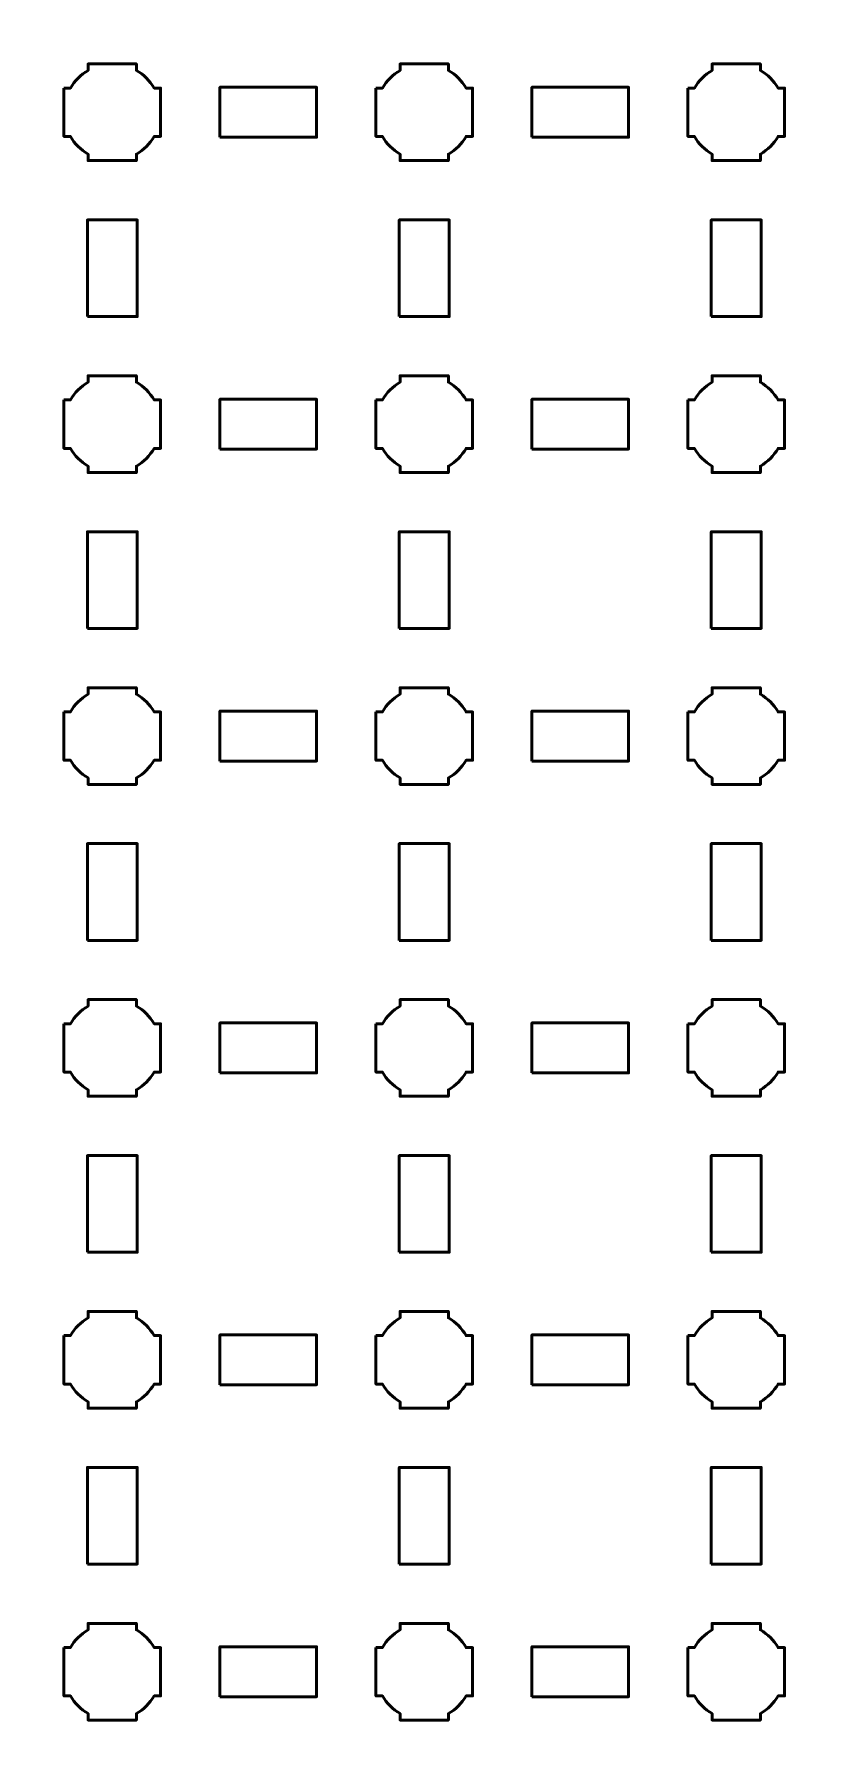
# Model space of a CAD drawing. Header units: centimetres. Extents: x -31.1 to 10.2, y -35.5 to 5.8.
# Drawn here: x -11 to -5.92, y -15.35 to -4.35 of the extents above; entities that cross this region are included whole.
import ezdxf

# ---------------------------------------------------------------- set-up
doc = ezdxf.new("R2010")
doc.units = ezdxf.units.CM
doc.header["$MEASUREMENT"] = 0
doc.layers.add('Layer 1', color=7, linetype='Continuous')

msp = doc.modelspace()

# ---------------------------------------------------------------- linework, layer by layer
at = {"layer": 'Layer 1', "color": 250, "lineweight": 53}
for points in [[(-9.81, -5.01), (-9.19, -5.01), (-9.19, -4.69), (-9.81, -4.69), (-9.81, -5.01)], [(-7.81, -5.01), (-7.19, -5.01), (-7.19, -4.69), (-7.81, -4.69), (-7.81, -5.01)], [(-10.66, -6.16), (-10.34, -6.16), (-10.34, -5.54), (-10.66, -5.54), (-10.66, -6.16)], [(-8.66, -6.16), (-8.34, -6.16), (-8.34, -5.54), (-8.66, -5.54), (-8.66, -6.16)], [(-6.66, -6.16), (-6.34, -6.16), (-6.34, -5.54), (-6.66, -5.54), (-6.66, -6.16)], [(-9.81, -7.01), (-9.19, -7.01), (-9.19, -6.69), (-9.81, -6.69), (-9.81, -7.01)], [(-7.81, -7.01), (-7.19, -7.01), (-7.19, -6.69), (-7.81, -6.69), (-7.81, -7.01)], [(-10.66, -8.16), (-10.34, -8.16), (-10.34, -7.54), (-10.66, -7.54), (-10.66, -8.16)], [(-8.66, -8.16), (-8.34, -8.16), (-8.34, -7.54), (-8.66, -7.54), (-8.66, -8.16)], [(-6.66, -8.16), (-6.34, -8.16), (-6.34, -7.54), (-6.66, -7.54), (-6.66, -8.16)], [(-9.81, -9.01), (-9.19, -9.01), (-9.19, -8.69), (-9.81, -8.69), (-9.81, -9.01)], [(-7.81, -9.01), (-7.19, -9.01), (-7.19, -8.69), (-7.81, -8.69), (-7.81, -9.01)], [(-10.66, -10.16), (-10.34, -10.16), (-10.34, -9.54), (-10.66, -9.54), (-10.66, -10.16)], [(-8.66, -10.16), (-8.34, -10.16), (-8.34, -9.54), (-8.66, -9.54), (-8.66, -10.16)], [(-6.66, -10.16), (-6.34, -10.16), (-6.34, -9.54), (-6.66, -9.54), (-6.66, -10.16)], [(-9.81, -11.01), (-9.19, -11.01), (-9.19, -10.69), (-9.81, -10.69), (-9.81, -11.01)], [(-7.81, -11.01), (-7.19, -11.01), (-7.19, -10.69), (-7.81, -10.69), (-7.81, -11.01)], [(-10.66, -12.16), (-10.34, -12.16), (-10.34, -11.54), (-10.66, -11.54), (-10.66, -12.16)], [(-8.66, -12.16), (-8.34, -12.16), (-8.34, -11.54), (-8.66, -11.54), (-8.66, -12.16)], [(-6.66, -12.16), (-6.34, -12.16), (-6.34, -11.54), (-6.66, -11.54), (-6.66, -12.16)], [(-9.81, -13.01), (-9.19, -13.01), (-9.19, -12.69), (-9.81, -12.69), (-9.81, -13.01)], [(-7.81, -13.01), (-7.19, -13.01), (-7.19, -12.69), (-7.81, -12.69), (-7.81, -13.01)], [(-10.66, -14.16), (-10.34, -14.16), (-10.34, -13.54), (-10.66, -13.54), (-10.66, -14.16)], [(-8.66, -14.16), (-8.34, -14.16), (-8.34, -13.54), (-8.66, -13.54), (-8.66, -14.16)], [(-6.66, -14.16), (-6.34, -14.16), (-6.34, -13.54), (-6.66, -13.54), (-6.66, -14.16)], [(-9.81, -15.01), (-9.19, -15.01), (-9.19, -14.69), (-9.81, -14.69), (-9.81, -15.01)], [(-7.81, -15.01), (-7.19, -15.01), (-7.19, -14.69), (-7.81, -14.69), (-7.81, -15.01)]]:
    msp.add_lwpolyline(points, close=True, dxfattribs=at)
msp.add_open_spline([(-31.15, -35), (-31.15, -35), (-31.15, 5.3), (-31.15, 5.3), (-31.15, 5.3), (-31.15, 5.57609), (-30.92609, 5.8), (-30.65, 5.8), (-30.65, 5.8), (-30.65, 5.8), (9.65, 5.8), (9.65, 5.8), (9.65, 5.8), (9.92609, 5.8), (10.15, 5.57609), (10.15, 5.3), (10.15, 5.3), (10.15, 5.3), (10.15, -35), (10.15, -35), (10.15, -35), (10.15, -35.27609), (9.92609, -35.5), (9.65, -35.5), (9.65, -35.5), (9.65, -35.5), (-30.65, -35.5), (-30.65, -35.5), (-30.65, -35.5), (-30.92609, -35.5), (-31.15, -35.27609), (-31.15, -35)], degree=3, knots=[0, 0, 0, 0, 0.125, 0.125, 0.125, 0.125, 0.25, 0.25, 0.25, 0.25, 0.375, 0.375, 0.375, 0.375, 0.5, 0.5, 0.5, 0.5, 0.625, 0.625, 0.625, 0.625, 0.75, 0.75, 0.75, 0.75, 0.875, 0.875, 0.875, 0.875, 1, 1, 1, 1], dxfattribs=at)
at = {"layer": 'Layer 1', "lineweight": 53}
for points in [[(-10.81, -4.695), (-10.81, -4.695), (-10.76851, -4.695), (-10.76851, -4.695), (-10.76851, -4.695), (-10.74128, -4.64795), (-10.70205, -4.60872), (-10.655, -4.58149), (-10.655, -4.58149), (-10.655, -4.58149), (-10.655, -4.54), (-10.655, -4.54), (-10.655, -4.54), (-10.655, -4.54), (-10.5, -4.54), (-10.5, -4.54), (-10.5, -4.54), (-10.5, -4.54), (-10.345, -4.54), (-10.345, -4.54), (-10.345, -4.54), (-10.345, -4.54), (-10.345, -4.58149), (-10.345, -4.58149), (-10.345, -4.58149), (-10.29795, -4.60872), (-10.25872, -4.64795), (-10.23149, -4.695), (-10.23149, -4.695), (-10.23149, -4.695), (-10.19, -4.695), (-10.19, -4.695), (-10.19, -4.695), (-10.19, -4.695), (-10.19, -4.85), (-10.19, -4.85), (-10.19, -4.85), (-10.19, -4.85), (-10.19, -5.005), (-10.19, -5.005), (-10.19, -5.005), (-10.19, -5.005), (-10.23149, -5.005), (-10.23149, -5.005), (-10.23149, -5.005), (-10.25872, -5.05205), (-10.29795, -5.09128), (-10.345, -5.11851), (-10.345, -5.11851), (-10.345, -5.11851), (-10.345, -5.16), (-10.345, -5.16), (-10.345, -5.16), (-10.345, -5.16), (-10.5, -5.16), (-10.5, -5.16), (-10.5, -5.16), (-10.5, -5.16), (-10.655, -5.16), (-10.655, -5.16), (-10.655, -5.16), (-10.655, -5.16), (-10.655, -5.11851), (-10.655, -5.11851), (-10.655, -5.11851), (-10.70205, -5.09128), (-10.74128, -5.05205), (-10.76851, -5.005), (-10.76851, -5.005), (-10.76851, -5.005), (-10.81, -5.005), (-10.81, -5.005), (-10.81, -5.005), (-10.81, -5.005), (-10.81, -4.85), (-10.81, -4.85), (-10.81, -4.85), (-10.81, -4.85), (-10.81, -4.695), (-10.81, -4.695)], [(-8.81, -4.695), (-8.81, -4.695), (-8.76851, -4.695), (-8.76851, -4.695), (-8.76851, -4.695), (-8.74128, -4.64795), (-8.70205, -4.60872), (-8.655, -4.58149), (-8.655, -4.58149), (-8.655, -4.58149), (-8.655, -4.54), (-8.655, -4.54), (-8.655, -4.54), (-8.655, -4.54), (-8.5, -4.54), (-8.5, -4.54), (-8.5, -4.54), (-8.5, -4.54), (-8.345, -4.54), (-8.345, -4.54), (-8.345, -4.54), (-8.345, -4.54), (-8.345, -4.58149), (-8.345, -4.58149), (-8.345, -4.58149), (-8.29795, -4.60872), (-8.25872, -4.64795), (-8.23149, -4.695), (-8.23149, -4.695), (-8.23149, -4.695), (-8.19, -4.695), (-8.19, -4.695), (-8.19, -4.695), (-8.19, -4.695), (-8.19, -4.85), (-8.19, -4.85), (-8.19, -4.85), (-8.19, -4.85), (-8.19, -5.005), (-8.19, -5.005), (-8.19, -5.005), (-8.19, -5.005), (-8.23149, -5.005), (-8.23149, -5.005), (-8.23149, -5.005), (-8.25872, -5.05205), (-8.29795, -5.09128), (-8.345, -5.11851), (-8.345, -5.11851), (-8.345, -5.11851), (-8.345, -5.16), (-8.345, -5.16), (-8.345, -5.16), (-8.345, -5.16), (-8.5, -5.16), (-8.5, -5.16), (-8.5, -5.16), (-8.5, -5.16), (-8.655, -5.16), (-8.655, -5.16), (-8.655, -5.16), (-8.655, -5.16), (-8.655, -5.11851), (-8.655, -5.11851), (-8.655, -5.11851), (-8.70205, -5.09128), (-8.74128, -5.05205), (-8.76851, -5.005), (-8.76851, -5.005), (-8.76851, -5.005), (-8.81, -5.005), (-8.81, -5.005), (-8.81, -5.005), (-8.81, -5.005), (-8.81, -4.85), (-8.81, -4.85), (-8.81, -4.85), (-8.81, -4.85), (-8.81, -4.695), (-8.81, -4.695)], [(-6.81, -4.695), (-6.81, -4.695), (-6.76851, -4.695), (-6.76851, -4.695), (-6.76851, -4.695), (-6.74128, -4.64795), (-6.70205, -4.60872), (-6.655, -4.58149), (-6.655, -4.58149), (-6.655, -4.58149), (-6.655, -4.54), (-6.655, -4.54), (-6.655, -4.54), (-6.655, -4.54), (-6.5, -4.54), (-6.5, -4.54), (-6.5, -4.54), (-6.5, -4.54), (-6.345, -4.54), (-6.345, -4.54), (-6.345, -4.54), (-6.345, -4.54), (-6.345, -4.58149), (-6.345, -4.58149), (-6.345, -4.58149), (-6.29795, -4.60872), (-6.25872, -4.64795), (-6.23149, -4.695), (-6.23149, -4.695), (-6.23149, -4.695), (-6.19, -4.695), (-6.19, -4.695), (-6.19, -4.695), (-6.19, -4.695), (-6.19, -4.85), (-6.19, -4.85), (-6.19, -4.85), (-6.19, -4.85), (-6.19, -5.005), (-6.19, -5.005), (-6.19, -5.005), (-6.19, -5.005), (-6.23149, -5.005), (-6.23149, -5.005), (-6.23149, -5.005), (-6.25872, -5.05205), (-6.29795, -5.09128), (-6.345, -5.11851), (-6.345, -5.11851), (-6.345, -5.11851), (-6.345, -5.16), (-6.345, -5.16), (-6.345, -5.16), (-6.345, -5.16), (-6.5, -5.16), (-6.5, -5.16), (-6.5, -5.16), (-6.5, -5.16), (-6.655, -5.16), (-6.655, -5.16), (-6.655, -5.16), (-6.655, -5.16), (-6.655, -5.11851), (-6.655, -5.11851), (-6.655, -5.11851), (-6.70205, -5.09128), (-6.74128, -5.05205), (-6.76851, -5.005), (-6.76851, -5.005), (-6.76851, -5.005), (-6.81, -5.005), (-6.81, -5.005), (-6.81, -5.005), (-6.81, -5.005), (-6.81, -4.85), (-6.81, -4.85), (-6.81, -4.85), (-6.81, -4.85), (-6.81, -4.695), (-6.81, -4.695)], [(-10.81, -6.695), (-10.81, -6.695), (-10.76851, -6.695), (-10.76851, -6.695), (-10.76851, -6.695), (-10.74128, -6.64795), (-10.70205, -6.60872), (-10.655, -6.58149), (-10.655, -6.58149), (-10.655, -6.58149), (-10.655, -6.54), (-10.655, -6.54), (-10.655, -6.54), (-10.655, -6.54), (-10.5, -6.54), (-10.5, -6.54), (-10.5, -6.54), (-10.5, -6.54), (-10.345, -6.54), (-10.345, -6.54), (-10.345, -6.54), (-10.345, -6.54), (-10.345, -6.58149), (-10.345, -6.58149), (-10.345, -6.58149), (-10.29795, -6.60872), (-10.25872, -6.64795), (-10.23149, -6.695), (-10.23149, -6.695), (-10.23149, -6.695), (-10.19, -6.695), (-10.19, -6.695), (-10.19, -6.695), (-10.19, -6.695), (-10.19, -6.85), (-10.19, -6.85), (-10.19, -6.85), (-10.19, -6.85), (-10.19, -7.005), (-10.19, -7.005), (-10.19, -7.005), (-10.19, -7.005), (-10.23149, -7.005), (-10.23149, -7.005), (-10.23149, -7.005), (-10.25872, -7.05205), (-10.29795, -7.09128), (-10.345, -7.11851), (-10.345, -7.11851), (-10.345, -7.11851), (-10.345, -7.16), (-10.345, -7.16), (-10.345, -7.16), (-10.345, -7.16), (-10.5, -7.16), (-10.5, -7.16), (-10.5, -7.16), (-10.5, -7.16), (-10.655, -7.16), (-10.655, -7.16), (-10.655, -7.16), (-10.655, -7.16), (-10.655, -7.11851), (-10.655, -7.11851), (-10.655, -7.11851), (-10.70205, -7.09128), (-10.74128, -7.05205), (-10.76851, -7.005), (-10.76851, -7.005), (-10.76851, -7.005), (-10.81, -7.005), (-10.81, -7.005), (-10.81, -7.005), (-10.81, -7.005), (-10.81, -6.85), (-10.81, -6.85), (-10.81, -6.85), (-10.81, -6.85), (-10.81, -6.695), (-10.81, -6.695)], [(-8.81, -6.695), (-8.81, -6.695), (-8.76851, -6.695), (-8.76851, -6.695), (-8.76851, -6.695), (-8.74128, -6.64795), (-8.70205, -6.60872), (-8.655, -6.58149), (-8.655, -6.58149), (-8.655, -6.58149), (-8.655, -6.54), (-8.655, -6.54), (-8.655, -6.54), (-8.655, -6.54), (-8.5, -6.54), (-8.5, -6.54), (-8.5, -6.54), (-8.5, -6.54), (-8.345, -6.54), (-8.345, -6.54), (-8.345, -6.54), (-8.345, -6.54), (-8.345, -6.58149), (-8.345, -6.58149), (-8.345, -6.58149), (-8.29795, -6.60872), (-8.25872, -6.64795), (-8.23149, -6.695), (-8.23149, -6.695), (-8.23149, -6.695), (-8.19, -6.695), (-8.19, -6.695), (-8.19, -6.695), (-8.19, -6.695), (-8.19, -6.85), (-8.19, -6.85), (-8.19, -6.85), (-8.19, -6.85), (-8.19, -7.005), (-8.19, -7.005), (-8.19, -7.005), (-8.19, -7.005), (-8.23149, -7.005), (-8.23149, -7.005), (-8.23149, -7.005), (-8.25872, -7.05205), (-8.29795, -7.09128), (-8.345, -7.11851), (-8.345, -7.11851), (-8.345, -7.11851), (-8.345, -7.16), (-8.345, -7.16), (-8.345, -7.16), (-8.345, -7.16), (-8.5, -7.16), (-8.5, -7.16), (-8.5, -7.16), (-8.5, -7.16), (-8.655, -7.16), (-8.655, -7.16), (-8.655, -7.16), (-8.655, -7.16), (-8.655, -7.11851), (-8.655, -7.11851), (-8.655, -7.11851), (-8.70205, -7.09128), (-8.74128, -7.05205), (-8.76851, -7.005), (-8.76851, -7.005), (-8.76851, -7.005), (-8.81, -7.005), (-8.81, -7.005), (-8.81, -7.005), (-8.81, -7.005), (-8.81, -6.85), (-8.81, -6.85), (-8.81, -6.85), (-8.81, -6.85), (-8.81, -6.695), (-8.81, -6.695)], [(-6.81, -6.695), (-6.81, -6.695), (-6.76851, -6.695), (-6.76851, -6.695), (-6.76851, -6.695), (-6.74128, -6.64795), (-6.70205, -6.60872), (-6.655, -6.58149), (-6.655, -6.58149), (-6.655, -6.58149), (-6.655, -6.54), (-6.655, -6.54), (-6.655, -6.54), (-6.655, -6.54), (-6.5, -6.54), (-6.5, -6.54), (-6.5, -6.54), (-6.5, -6.54), (-6.345, -6.54), (-6.345, -6.54), (-6.345, -6.54), (-6.345, -6.54), (-6.345, -6.58149), (-6.345, -6.58149), (-6.345, -6.58149), (-6.29795, -6.60872), (-6.25872, -6.64795), (-6.23149, -6.695), (-6.23149, -6.695), (-6.23149, -6.695), (-6.19, -6.695), (-6.19, -6.695), (-6.19, -6.695), (-6.19, -6.695), (-6.19, -6.85), (-6.19, -6.85), (-6.19, -6.85), (-6.19, -6.85), (-6.19, -7.005), (-6.19, -7.005), (-6.19, -7.005), (-6.19, -7.005), (-6.23149, -7.005), (-6.23149, -7.005), (-6.23149, -7.005), (-6.25872, -7.05205), (-6.29795, -7.09128), (-6.345, -7.11851), (-6.345, -7.11851), (-6.345, -7.11851), (-6.345, -7.16), (-6.345, -7.16), (-6.345, -7.16), (-6.345, -7.16), (-6.5, -7.16), (-6.5, -7.16), (-6.5, -7.16), (-6.5, -7.16), (-6.655, -7.16), (-6.655, -7.16), (-6.655, -7.16), (-6.655, -7.16), (-6.655, -7.11851), (-6.655, -7.11851), (-6.655, -7.11851), (-6.70205, -7.09128), (-6.74128, -7.05205), (-6.76851, -7.005), (-6.76851, -7.005), (-6.76851, -7.005), (-6.81, -7.005), (-6.81, -7.005), (-6.81, -7.005), (-6.81, -7.005), (-6.81, -6.85), (-6.81, -6.85), (-6.81, -6.85), (-6.81, -6.85), (-6.81, -6.695), (-6.81, -6.695)], [(-10.81, -8.695), (-10.81, -8.695), (-10.76851, -8.695), (-10.76851, -8.695), (-10.76851, -8.695), (-10.74128, -8.64795), (-10.70205, -8.60872), (-10.655, -8.58149), (-10.655, -8.58149), (-10.655, -8.58149), (-10.655, -8.54), (-10.655, -8.54), (-10.655, -8.54), (-10.655, -8.54), (-10.5, -8.54), (-10.5, -8.54), (-10.5, -8.54), (-10.5, -8.54), (-10.345, -8.54), (-10.345, -8.54), (-10.345, -8.54), (-10.345, -8.54), (-10.345, -8.58149), (-10.345, -8.58149), (-10.345, -8.58149), (-10.29795, -8.60872), (-10.25872, -8.64795), (-10.23149, -8.695), (-10.23149, -8.695), (-10.23149, -8.695), (-10.19, -8.695), (-10.19, -8.695), (-10.19, -8.695), (-10.19, -8.695), (-10.19, -8.85), (-10.19, -8.85), (-10.19, -8.85), (-10.19, -8.85), (-10.19, -9.005), (-10.19, -9.005), (-10.19, -9.005), (-10.19, -9.005), (-10.23149, -9.005), (-10.23149, -9.005), (-10.23149, -9.005), (-10.25872, -9.05205), (-10.29795, -9.09128), (-10.345, -9.11851), (-10.345, -9.11851), (-10.345, -9.11851), (-10.345, -9.16), (-10.345, -9.16), (-10.345, -9.16), (-10.345, -9.16), (-10.5, -9.16), (-10.5, -9.16), (-10.5, -9.16), (-10.5, -9.16), (-10.655, -9.16), (-10.655, -9.16), (-10.655, -9.16), (-10.655, -9.16), (-10.655, -9.11851), (-10.655, -9.11851), (-10.655, -9.11851), (-10.70205, -9.09128), (-10.74128, -9.05205), (-10.76851, -9.005), (-10.76851, -9.005), (-10.76851, -9.005), (-10.81, -9.005), (-10.81, -9.005), (-10.81, -9.005), (-10.81, -9.005), (-10.81, -8.85), (-10.81, -8.85), (-10.81, -8.85), (-10.81, -8.85), (-10.81, -8.695), (-10.81, -8.695)], [(-8.81, -8.695), (-8.81, -8.695), (-8.76851, -8.695), (-8.76851, -8.695), (-8.76851, -8.695), (-8.74128, -8.64795), (-8.70205, -8.60872), (-8.655, -8.58149), (-8.655, -8.58149), (-8.655, -8.58149), (-8.655, -8.54), (-8.655, -8.54), (-8.655, -8.54), (-8.655, -8.54), (-8.5, -8.54), (-8.5, -8.54), (-8.5, -8.54), (-8.5, -8.54), (-8.345, -8.54), (-8.345, -8.54), (-8.345, -8.54), (-8.345, -8.54), (-8.345, -8.58149), (-8.345, -8.58149), (-8.345, -8.58149), (-8.29795, -8.60872), (-8.25872, -8.64795), (-8.23149, -8.695), (-8.23149, -8.695), (-8.23149, -8.695), (-8.19, -8.695), (-8.19, -8.695), (-8.19, -8.695), (-8.19, -8.695), (-8.19, -8.85), (-8.19, -8.85), (-8.19, -8.85), (-8.19, -8.85), (-8.19, -9.005), (-8.19, -9.005), (-8.19, -9.005), (-8.19, -9.005), (-8.23149, -9.005), (-8.23149, -9.005), (-8.23149, -9.005), (-8.25872, -9.05205), (-8.29795, -9.09128), (-8.345, -9.11851), (-8.345, -9.11851), (-8.345, -9.11851), (-8.345, -9.16), (-8.345, -9.16), (-8.345, -9.16), (-8.345, -9.16), (-8.5, -9.16), (-8.5, -9.16), (-8.5, -9.16), (-8.5, -9.16), (-8.655, -9.16), (-8.655, -9.16), (-8.655, -9.16), (-8.655, -9.16), (-8.655, -9.11851), (-8.655, -9.11851), (-8.655, -9.11851), (-8.70205, -9.09128), (-8.74128, -9.05205), (-8.76851, -9.005), (-8.76851, -9.005), (-8.76851, -9.005), (-8.81, -9.005), (-8.81, -9.005), (-8.81, -9.005), (-8.81, -9.005), (-8.81, -8.85), (-8.81, -8.85), (-8.81, -8.85), (-8.81, -8.85), (-8.81, -8.695), (-8.81, -8.695)], [(-6.81, -8.695), (-6.81, -8.695), (-6.76851, -8.695), (-6.76851, -8.695), (-6.76851, -8.695), (-6.74128, -8.64795), (-6.70205, -8.60872), (-6.655, -8.58149), (-6.655, -8.58149), (-6.655, -8.58149), (-6.655, -8.54), (-6.655, -8.54), (-6.655, -8.54), (-6.655, -8.54), (-6.5, -8.54), (-6.5, -8.54), (-6.5, -8.54), (-6.5, -8.54), (-6.345, -8.54), (-6.345, -8.54), (-6.345, -8.54), (-6.345, -8.54), (-6.345, -8.58149), (-6.345, -8.58149), (-6.345, -8.58149), (-6.29795, -8.60872), (-6.25872, -8.64795), (-6.23149, -8.695), (-6.23149, -8.695), (-6.23149, -8.695), (-6.19, -8.695), (-6.19, -8.695), (-6.19, -8.695), (-6.19, -8.695), (-6.19, -8.85), (-6.19, -8.85), (-6.19, -8.85), (-6.19, -8.85), (-6.19, -9.005), (-6.19, -9.005), (-6.19, -9.005), (-6.19, -9.005), (-6.23149, -9.005), (-6.23149, -9.005), (-6.23149, -9.005), (-6.25872, -9.05205), (-6.29795, -9.09128), (-6.345, -9.11851), (-6.345, -9.11851), (-6.345, -9.11851), (-6.345, -9.16), (-6.345, -9.16), (-6.345, -9.16), (-6.345, -9.16), (-6.5, -9.16), (-6.5, -9.16), (-6.5, -9.16), (-6.5, -9.16), (-6.655, -9.16), (-6.655, -9.16), (-6.655, -9.16), (-6.655, -9.16), (-6.655, -9.11851), (-6.655, -9.11851), (-6.655, -9.11851), (-6.70205, -9.09128), (-6.74128, -9.05205), (-6.76851, -9.005), (-6.76851, -9.005), (-6.76851, -9.005), (-6.81, -9.005), (-6.81, -9.005), (-6.81, -9.005), (-6.81, -9.005), (-6.81, -8.85), (-6.81, -8.85), (-6.81, -8.85), (-6.81, -8.85), (-6.81, -8.695), (-6.81, -8.695)], [(-10.81, -10.695), (-10.81, -10.695), (-10.76851, -10.695), (-10.76851, -10.695), (-10.76851, -10.695), (-10.74128, -10.64795), (-10.70205, -10.60872), (-10.655, -10.58149), (-10.655, -10.58149), (-10.655, -10.58149), (-10.655, -10.54), (-10.655, -10.54), (-10.655, -10.54), (-10.655, -10.54), (-10.5, -10.54), (-10.5, -10.54), (-10.5, -10.54), (-10.5, -10.54), (-10.345, -10.54), (-10.345, -10.54), (-10.345, -10.54), (-10.345, -10.54), (-10.345, -10.58149), (-10.345, -10.58149), (-10.345, -10.58149), (-10.29795, -10.60872), (-10.25872, -10.64795), (-10.23149, -10.695), (-10.23149, -10.695), (-10.23149, -10.695), (-10.19, -10.695), (-10.19, -10.695), (-10.19, -10.695), (-10.19, -10.695), (-10.19, -10.85), (-10.19, -10.85), (-10.19, -10.85), (-10.19, -10.85), (-10.19, -11.005), (-10.19, -11.005), (-10.19, -11.005), (-10.19, -11.005), (-10.23149, -11.005), (-10.23149, -11.005), (-10.23149, -11.005), (-10.25872, -11.05205), (-10.29795, -11.09128), (-10.345, -11.11851), (-10.345, -11.11851), (-10.345, -11.11851), (-10.345, -11.16), (-10.345, -11.16), (-10.345, -11.16), (-10.345, -11.16), (-10.5, -11.16), (-10.5, -11.16), (-10.5, -11.16), (-10.5, -11.16), (-10.655, -11.16), (-10.655, -11.16), (-10.655, -11.16), (-10.655, -11.16), (-10.655, -11.11851), (-10.655, -11.11851), (-10.655, -11.11851), (-10.70205, -11.09128), (-10.74128, -11.05205), (-10.76851, -11.005), (-10.76851, -11.005), (-10.76851, -11.005), (-10.81, -11.005), (-10.81, -11.005), (-10.81, -11.005), (-10.81, -11.005), (-10.81, -10.85), (-10.81, -10.85), (-10.81, -10.85), (-10.81, -10.85), (-10.81, -10.695), (-10.81, -10.695)], [(-8.81, -10.695), (-8.81, -10.695), (-8.76851, -10.695), (-8.76851, -10.695), (-8.76851, -10.695), (-8.74128, -10.64795), (-8.70205, -10.60872), (-8.655, -10.58149), (-8.655, -10.58149), (-8.655, -10.58149), (-8.655, -10.54), (-8.655, -10.54), (-8.655, -10.54), (-8.655, -10.54), (-8.5, -10.54), (-8.5, -10.54), (-8.5, -10.54), (-8.5, -10.54), (-8.345, -10.54), (-8.345, -10.54), (-8.345, -10.54), (-8.345, -10.54), (-8.345, -10.58149), (-8.345, -10.58149), (-8.345, -10.58149), (-8.29795, -10.60872), (-8.25872, -10.64795), (-8.23149, -10.695), (-8.23149, -10.695), (-8.23149, -10.695), (-8.19, -10.695), (-8.19, -10.695), (-8.19, -10.695), (-8.19, -10.695), (-8.19, -10.85), (-8.19, -10.85), (-8.19, -10.85), (-8.19, -10.85), (-8.19, -11.005), (-8.19, -11.005), (-8.19, -11.005), (-8.19, -11.005), (-8.23149, -11.005), (-8.23149, -11.005), (-8.23149, -11.005), (-8.25872, -11.05205), (-8.29795, -11.09128), (-8.345, -11.11851), (-8.345, -11.11851), (-8.345, -11.11851), (-8.345, -11.16), (-8.345, -11.16), (-8.345, -11.16), (-8.345, -11.16), (-8.5, -11.16), (-8.5, -11.16), (-8.5, -11.16), (-8.5, -11.16), (-8.655, -11.16), (-8.655, -11.16), (-8.655, -11.16), (-8.655, -11.16), (-8.655, -11.11851), (-8.655, -11.11851), (-8.655, -11.11851), (-8.70205, -11.09128), (-8.74128, -11.05205), (-8.76851, -11.005), (-8.76851, -11.005), (-8.76851, -11.005), (-8.81, -11.005), (-8.81, -11.005), (-8.81, -11.005), (-8.81, -11.005), (-8.81, -10.85), (-8.81, -10.85), (-8.81, -10.85), (-8.81, -10.85), (-8.81, -10.695), (-8.81, -10.695)], [(-6.81, -10.695), (-6.81, -10.695), (-6.76851, -10.695), (-6.76851, -10.695), (-6.76851, -10.695), (-6.74128, -10.64795), (-6.70205, -10.60872), (-6.655, -10.58149), (-6.655, -10.58149), (-6.655, -10.58149), (-6.655, -10.54), (-6.655, -10.54), (-6.655, -10.54), (-6.655, -10.54), (-6.5, -10.54), (-6.5, -10.54), (-6.5, -10.54), (-6.5, -10.54), (-6.345, -10.54), (-6.345, -10.54), (-6.345, -10.54), (-6.345, -10.54), (-6.345, -10.58149), (-6.345, -10.58149), (-6.345, -10.58149), (-6.29795, -10.60872), (-6.25872, -10.64795), (-6.23149, -10.695), (-6.23149, -10.695), (-6.23149, -10.695), (-6.19, -10.695), (-6.19, -10.695), (-6.19, -10.695), (-6.19, -10.695), (-6.19, -10.85), (-6.19, -10.85), (-6.19, -10.85), (-6.19, -10.85), (-6.19, -11.005), (-6.19, -11.005), (-6.19, -11.005), (-6.19, -11.005), (-6.23149, -11.005), (-6.23149, -11.005), (-6.23149, -11.005), (-6.25872, -11.05205), (-6.29795, -11.09128), (-6.345, -11.11851), (-6.345, -11.11851), (-6.345, -11.11851), (-6.345, -11.16), (-6.345, -11.16), (-6.345, -11.16), (-6.345, -11.16), (-6.5, -11.16), (-6.5, -11.16), (-6.5, -11.16), (-6.5, -11.16), (-6.655, -11.16), (-6.655, -11.16), (-6.655, -11.16), (-6.655, -11.16), (-6.655, -11.11851), (-6.655, -11.11851), (-6.655, -11.11851), (-6.70205, -11.09128), (-6.74128, -11.05205), (-6.76851, -11.005), (-6.76851, -11.005), (-6.76851, -11.005), (-6.81, -11.005), (-6.81, -11.005), (-6.81, -11.005), (-6.81, -11.005), (-6.81, -10.85), (-6.81, -10.85), (-6.81, -10.85), (-6.81, -10.85), (-6.81, -10.695), (-6.81, -10.695)], [(-10.81, -12.695), (-10.81, -12.695), (-10.76851, -12.695), (-10.76851, -12.695), (-10.76851, -12.695), (-10.74128, -12.64795), (-10.70205, -12.60872), (-10.655, -12.58149), (-10.655, -12.58149), (-10.655, -12.58149), (-10.655, -12.54), (-10.655, -12.54), (-10.655, -12.54), (-10.655, -12.54), (-10.5, -12.54), (-10.5, -12.54), (-10.5, -12.54), (-10.5, -12.54), (-10.345, -12.54), (-10.345, -12.54), (-10.345, -12.54), (-10.345, -12.54), (-10.345, -12.58149), (-10.345, -12.58149), (-10.345, -12.58149), (-10.29795, -12.60872), (-10.25872, -12.64795), (-10.23149, -12.695), (-10.23149, -12.695), (-10.23149, -12.695), (-10.19, -12.695), (-10.19, -12.695), (-10.19, -12.695), (-10.19, -12.695), (-10.19, -12.85), (-10.19, -12.85), (-10.19, -12.85), (-10.19, -12.85), (-10.19, -13.005), (-10.19, -13.005), (-10.19, -13.005), (-10.19, -13.005), (-10.23149, -13.005), (-10.23149, -13.005), (-10.23149, -13.005), (-10.25872, -13.05205), (-10.29795, -13.09128), (-10.345, -13.11851), (-10.345, -13.11851), (-10.345, -13.11851), (-10.345, -13.16), (-10.345, -13.16), (-10.345, -13.16), (-10.345, -13.16), (-10.5, -13.16), (-10.5, -13.16), (-10.5, -13.16), (-10.5, -13.16), (-10.655, -13.16), (-10.655, -13.16), (-10.655, -13.16), (-10.655, -13.16), (-10.655, -13.11851), (-10.655, -13.11851), (-10.655, -13.11851), (-10.70205, -13.09128), (-10.74128, -13.05205), (-10.76851, -13.005), (-10.76851, -13.005), (-10.76851, -13.005), (-10.81, -13.005), (-10.81, -13.005), (-10.81, -13.005), (-10.81, -13.005), (-10.81, -12.85), (-10.81, -12.85), (-10.81, -12.85), (-10.81, -12.85), (-10.81, -12.695), (-10.81, -12.695)], [(-8.81, -12.695), (-8.81, -12.695), (-8.76851, -12.695), (-8.76851, -12.695), (-8.76851, -12.695), (-8.74128, -12.64795), (-8.70205, -12.60872), (-8.655, -12.58149), (-8.655, -12.58149), (-8.655, -12.58149), (-8.655, -12.54), (-8.655, -12.54), (-8.655, -12.54), (-8.655, -12.54), (-8.5, -12.54), (-8.5, -12.54), (-8.5, -12.54), (-8.5, -12.54), (-8.345, -12.54), (-8.345, -12.54), (-8.345, -12.54), (-8.345, -12.54), (-8.345, -12.58149), (-8.345, -12.58149), (-8.345, -12.58149), (-8.29795, -12.60872), (-8.25872, -12.64795), (-8.23149, -12.695), (-8.23149, -12.695), (-8.23149, -12.695), (-8.19, -12.695), (-8.19, -12.695), (-8.19, -12.695), (-8.19, -12.695), (-8.19, -12.85), (-8.19, -12.85), (-8.19, -12.85), (-8.19, -12.85), (-8.19, -13.005), (-8.19, -13.005), (-8.19, -13.005), (-8.19, -13.005), (-8.23149, -13.005), (-8.23149, -13.005), (-8.23149, -13.005), (-8.25872, -13.05205), (-8.29795, -13.09128), (-8.345, -13.11851), (-8.345, -13.11851), (-8.345, -13.11851), (-8.345, -13.16), (-8.345, -13.16), (-8.345, -13.16), (-8.345, -13.16), (-8.5, -13.16), (-8.5, -13.16), (-8.5, -13.16), (-8.5, -13.16), (-8.655, -13.16), (-8.655, -13.16), (-8.655, -13.16), (-8.655, -13.16), (-8.655, -13.11851), (-8.655, -13.11851), (-8.655, -13.11851), (-8.70205, -13.09128), (-8.74128, -13.05205), (-8.76851, -13.005), (-8.76851, -13.005), (-8.76851, -13.005), (-8.81, -13.005), (-8.81, -13.005), (-8.81, -13.005), (-8.81, -13.005), (-8.81, -12.85), (-8.81, -12.85), (-8.81, -12.85), (-8.81, -12.85), (-8.81, -12.695), (-8.81, -12.695)], [(-6.81, -12.695), (-6.81, -12.695), (-6.76851, -12.695), (-6.76851, -12.695), (-6.76851, -12.695), (-6.74128, -12.64795), (-6.70205, -12.60872), (-6.655, -12.58149), (-6.655, -12.58149), (-6.655, -12.58149), (-6.655, -12.54), (-6.655, -12.54), (-6.655, -12.54), (-6.655, -12.54), (-6.5, -12.54), (-6.5, -12.54), (-6.5, -12.54), (-6.5, -12.54), (-6.345, -12.54), (-6.345, -12.54), (-6.345, -12.54), (-6.345, -12.54), (-6.345, -12.58149), (-6.345, -12.58149), (-6.345, -12.58149), (-6.29795, -12.60872), (-6.25872, -12.64795), (-6.23149, -12.695), (-6.23149, -12.695), (-6.23149, -12.695), (-6.19, -12.695), (-6.19, -12.695), (-6.19, -12.695), (-6.19, -12.695), (-6.19, -12.85), (-6.19, -12.85), (-6.19, -12.85), (-6.19, -12.85), (-6.19, -13.005), (-6.19, -13.005), (-6.19, -13.005), (-6.19, -13.005), (-6.23149, -13.005), (-6.23149, -13.005), (-6.23149, -13.005), (-6.25872, -13.05205), (-6.29795, -13.09128), (-6.345, -13.11851), (-6.345, -13.11851), (-6.345, -13.11851), (-6.345, -13.16), (-6.345, -13.16), (-6.345, -13.16), (-6.345, -13.16), (-6.5, -13.16), (-6.5, -13.16), (-6.5, -13.16), (-6.5, -13.16), (-6.655, -13.16), (-6.655, -13.16), (-6.655, -13.16), (-6.655, -13.16), (-6.655, -13.11851), (-6.655, -13.11851), (-6.655, -13.11851), (-6.70205, -13.09128), (-6.74128, -13.05205), (-6.76851, -13.005), (-6.76851, -13.005), (-6.76851, -13.005), (-6.81, -13.005), (-6.81, -13.005), (-6.81, -13.005), (-6.81, -13.005), (-6.81, -12.85), (-6.81, -12.85), (-6.81, -12.85), (-6.81, -12.85), (-6.81, -12.695), (-6.81, -12.695)], [(-10.81, -14.695), (-10.81, -14.695), (-10.76851, -14.695), (-10.76851, -14.695), (-10.76851, -14.695), (-10.74128, -14.64795), (-10.70205, -14.60872), (-10.655, -14.58149), (-10.655, -14.58149), (-10.655, -14.58149), (-10.655, -14.54), (-10.655, -14.54), (-10.655, -14.54), (-10.655, -14.54), (-10.5, -14.54), (-10.5, -14.54), (-10.5, -14.54), (-10.5, -14.54), (-10.345, -14.54), (-10.345, -14.54), (-10.345, -14.54), (-10.345, -14.54), (-10.345, -14.58149), (-10.345, -14.58149), (-10.345, -14.58149), (-10.29795, -14.60872), (-10.25872, -14.64795), (-10.23149, -14.695), (-10.23149, -14.695), (-10.23149, -14.695), (-10.19, -14.695), (-10.19, -14.695), (-10.19, -14.695), (-10.19, -14.695), (-10.19, -14.85), (-10.19, -14.85), (-10.19, -14.85), (-10.19, -14.85), (-10.19, -15.005), (-10.19, -15.005), (-10.19, -15.005), (-10.19, -15.005), (-10.23149, -15.005), (-10.23149, -15.005), (-10.23149, -15.005), (-10.25872, -15.05205), (-10.29795, -15.09128), (-10.345, -15.11851), (-10.345, -15.11851), (-10.345, -15.11851), (-10.345, -15.16), (-10.345, -15.16), (-10.345, -15.16), (-10.345, -15.16), (-10.5, -15.16), (-10.5, -15.16), (-10.5, -15.16), (-10.5, -15.16), (-10.655, -15.16), (-10.655, -15.16), (-10.655, -15.16), (-10.655, -15.16), (-10.655, -15.11851), (-10.655, -15.11851), (-10.655, -15.11851), (-10.70205, -15.09128), (-10.74128, -15.05205), (-10.76851, -15.005), (-10.76851, -15.005), (-10.76851, -15.005), (-10.81, -15.005), (-10.81, -15.005), (-10.81, -15.005), (-10.81, -15.005), (-10.81, -14.85), (-10.81, -14.85), (-10.81, -14.85), (-10.81, -14.85), (-10.81, -14.695), (-10.81, -14.695)], [(-8.81, -14.695), (-8.81, -14.695), (-8.76851, -14.695), (-8.76851, -14.695), (-8.76851, -14.695), (-8.74128, -14.64795), (-8.70205, -14.60872), (-8.655, -14.58149), (-8.655, -14.58149), (-8.655, -14.58149), (-8.655, -14.54), (-8.655, -14.54), (-8.655, -14.54), (-8.655, -14.54), (-8.5, -14.54), (-8.5, -14.54), (-8.5, -14.54), (-8.5, -14.54), (-8.345, -14.54), (-8.345, -14.54), (-8.345, -14.54), (-8.345, -14.54), (-8.345, -14.58149), (-8.345, -14.58149), (-8.345, -14.58149), (-8.29795, -14.60872), (-8.25872, -14.64795), (-8.23149, -14.695), (-8.23149, -14.695), (-8.23149, -14.695), (-8.19, -14.695), (-8.19, -14.695), (-8.19, -14.695), (-8.19, -14.695), (-8.19, -14.85), (-8.19, -14.85), (-8.19, -14.85), (-8.19, -14.85), (-8.19, -15.005), (-8.19, -15.005), (-8.19, -15.005), (-8.19, -15.005), (-8.23149, -15.005), (-8.23149, -15.005), (-8.23149, -15.005), (-8.25872, -15.05205), (-8.29795, -15.09128), (-8.345, -15.11851), (-8.345, -15.11851), (-8.345, -15.11851), (-8.345, -15.16), (-8.345, -15.16), (-8.345, -15.16), (-8.345, -15.16), (-8.5, -15.16), (-8.5, -15.16), (-8.5, -15.16), (-8.5, -15.16), (-8.655, -15.16), (-8.655, -15.16), (-8.655, -15.16), (-8.655, -15.16), (-8.655, -15.11851), (-8.655, -15.11851), (-8.655, -15.11851), (-8.70205, -15.09128), (-8.74128, -15.05205), (-8.76851, -15.005), (-8.76851, -15.005), (-8.76851, -15.005), (-8.81, -15.005), (-8.81, -15.005), (-8.81, -15.005), (-8.81, -15.005), (-8.81, -14.85), (-8.81, -14.85), (-8.81, -14.85), (-8.81, -14.85), (-8.81, -14.695), (-8.81, -14.695)], [(-6.81, -14.695), (-6.81, -14.695), (-6.76851, -14.695), (-6.76851, -14.695), (-6.76851, -14.695), (-6.74128, -14.64795), (-6.70205, -14.60872), (-6.655, -14.58149), (-6.655, -14.58149), (-6.655, -14.58149), (-6.655, -14.54), (-6.655, -14.54), (-6.655, -14.54), (-6.655, -14.54), (-6.5, -14.54), (-6.5, -14.54), (-6.5, -14.54), (-6.5, -14.54), (-6.345, -14.54), (-6.345, -14.54), (-6.345, -14.54), (-6.345, -14.54), (-6.345, -14.58149), (-6.345, -14.58149), (-6.345, -14.58149), (-6.29795, -14.60872), (-6.25872, -14.64795), (-6.23149, -14.695), (-6.23149, -14.695), (-6.23149, -14.695), (-6.19, -14.695), (-6.19, -14.695), (-6.19, -14.695), (-6.19, -14.695), (-6.19, -14.85), (-6.19, -14.85), (-6.19, -14.85), (-6.19, -14.85), (-6.19, -15.005), (-6.19, -15.005), (-6.19, -15.005), (-6.19, -15.005), (-6.23149, -15.005), (-6.23149, -15.005), (-6.23149, -15.005), (-6.25872, -15.05205), (-6.29795, -15.09128), (-6.345, -15.11851), (-6.345, -15.11851), (-6.345, -15.11851), (-6.345, -15.16), (-6.345, -15.16), (-6.345, -15.16), (-6.345, -15.16), (-6.5, -15.16), (-6.5, -15.16), (-6.5, -15.16), (-6.5, -15.16), (-6.655, -15.16), (-6.655, -15.16), (-6.655, -15.16), (-6.655, -15.16), (-6.655, -15.11851), (-6.655, -15.11851), (-6.655, -15.11851), (-6.70205, -15.09128), (-6.74128, -15.05205), (-6.76851, -15.005), (-6.76851, -15.005), (-6.76851, -15.005), (-6.81, -15.005), (-6.81, -15.005), (-6.81, -15.005), (-6.81, -15.005), (-6.81, -14.85), (-6.81, -14.85), (-6.81, -14.85), (-6.81, -14.85), (-6.81, -14.695), (-6.81, -14.695)]]:
    msp.add_open_spline(points, degree=3, knots=[0, 0, 0, 0, 0.05, 0.05, 0.05, 0.05, 0.1, 0.1, 0.1, 0.1, 0.15, 0.15, 0.15, 0.15, 0.2, 0.2, 0.2, 0.2, 0.25, 0.25, 0.25, 0.25, 0.3, 0.3, 0.3, 0.3, 0.35, 0.35, 0.35, 0.35, 0.4, 0.4, 0.4, 0.4, 0.45, 0.45, 0.45, 0.45, 0.5, 0.5, 0.5, 0.5, 0.55, 0.55, 0.55, 0.55, 0.6, 0.6, 0.6, 0.6, 0.65, 0.65, 0.65, 0.65, 0.7, 0.7, 0.7, 0.7, 0.75, 0.75, 0.75, 0.75, 0.8, 0.8, 0.8, 0.8, 0.85, 0.85, 0.85, 0.85, 0.9, 0.9, 0.9, 0.9, 0.95, 0.95, 0.95, 0.95, 1, 1, 1, 1], dxfattribs=at)

doc.saveas('drawing.dxf')
